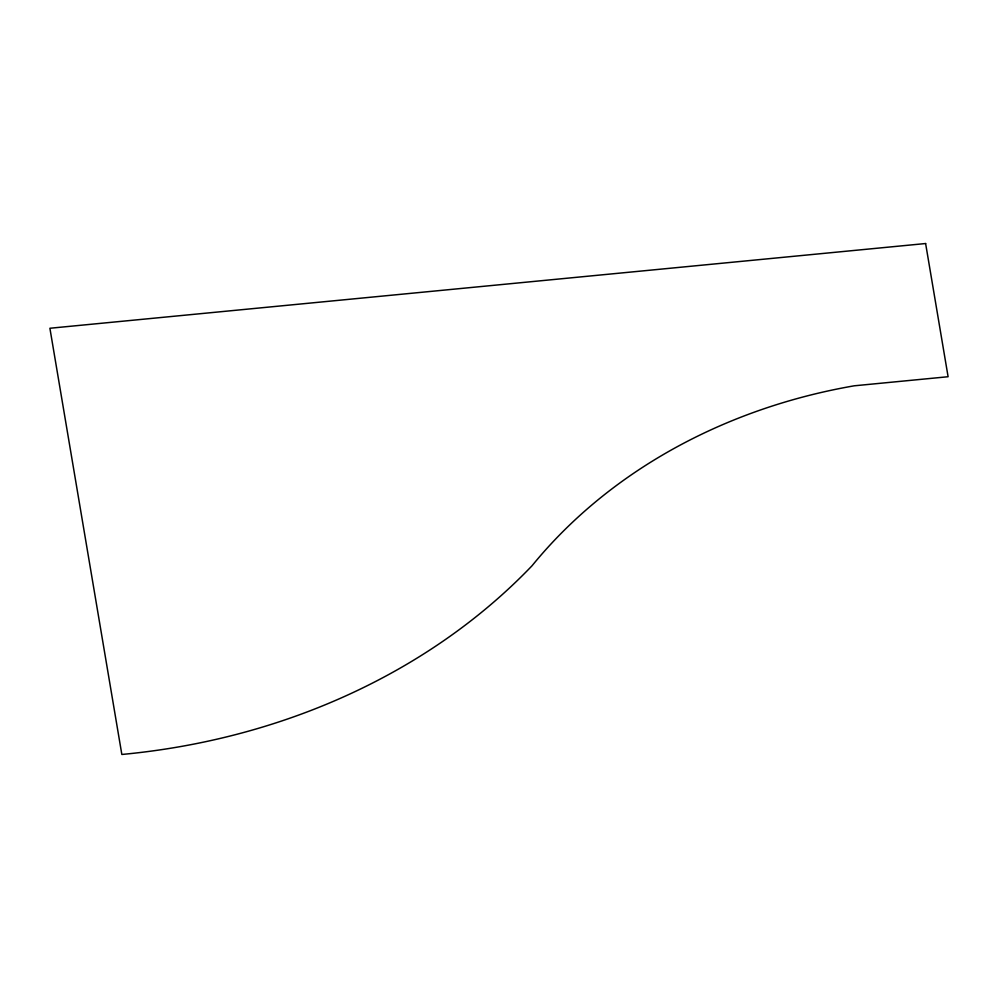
<?xml version="1.0" encoding="UTF-8"?>
<svg xmlns="http://www.w3.org/2000/svg" width="998" height="998" viewBox="0 0 998 998"><rect width="100%" height="100%" fill="white"/><g stroke="black" fill="none" stroke-linecap="round" stroke-linejoin="round"><path stroke-width="1.5" d="M925.62 243.537L49.9 328.255L121.843 754.463A637.036 539.057 5.1 0 0 532.034 565.766A537.323 454.676 5.1 0 1 854.276 385.802L948.1 376.733L925.62 243.537"/></g></svg>
